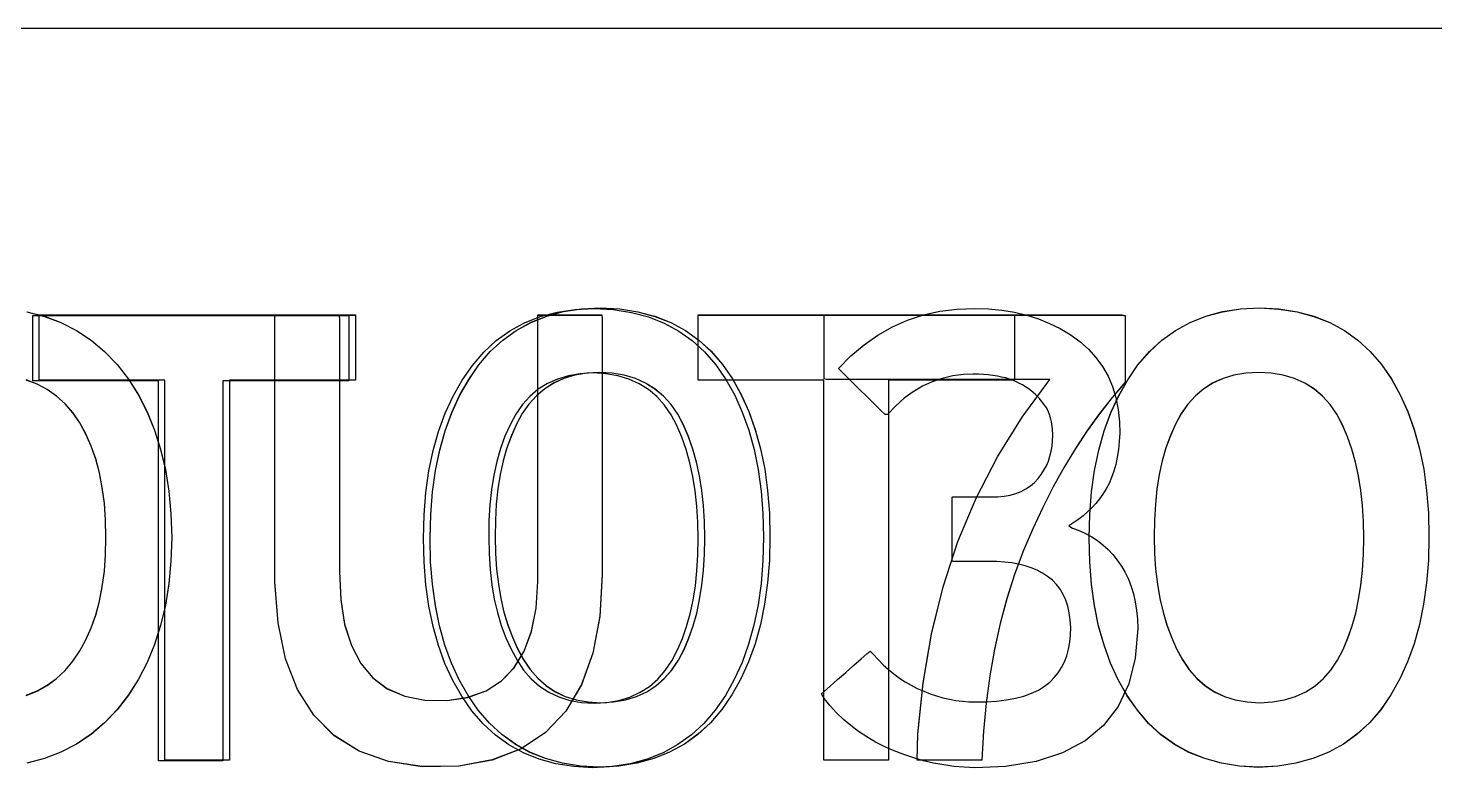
# Model space of a CAD drawing. Extents: x 1 to 47.7, y 0.2 to 35.
# Drawn here: x 30.5944 to 30.9017, y 12.1833 to 12.3447 of the extents above; entities that cross this region are included whole.
import ezdxf

# ---------------------------------------------------------------- set-up
doc = ezdxf.new("R2010")
doc.units = 0
doc.header["$MEASUREMENT"] = 0
for name, color, linetype in [('5_1___24__TARGET_LEDS___12', 7, 'CONTINUOUS'), ('6_2___8__INDEPENDENT_INPUT', 7, 'CONTINUOUS'), ('6_3___8__OPTOISO_INDEPENDE', 7, 'CONTINUOUS'), ('6_4___24__OPTOISO_INDEPEND', 7, 'CONTINUOUS'), ('6_5___8__INDEPENDENT_INPUT', 7, 'CONTINUOUS'), ('6_6___8__INDEPENDENT_INPUT', 7, 'CONTINUOUS'), ('6_7___8__OPTOISO_INDEPENDE', 7, 'CONTINUOUS'), ('6_8___8__OPTOISO_INDEPENDE', 7, 'CONTINUOUS'), ('8_0_____DWG', 7, 'CONTINUOUS')]:
    doc.layers.add(name, color=color, linetype=linetype)

msp = doc.modelspace()

# ---------------------------------------------------------------- linework, layer by layer
at = {"layer": '5_1___24__TARGET_LEDS___12'}
for points in [[(30.75506, 12.2336), (30.75493, 12.22845), (30.75454, 12.22354), (30.75389, 12.21887), (30.75298, 12.21444), (30.75181, 12.21025), (30.75038, 12.20629), (30.74868, 12.20258), (30.74673, 12.1991), (30.74452, 12.19587), (30.74204, 12.19299), (30.73932, 12.19048), (30.73635, 12.18834), (30.73314, 12.18658), (30.72967, 12.18519), (30.72596, 12.18418), (30.722, 12.18354), (30.7178, 12.18328), (30.71364, 12.18354), (30.70972, 12.18417), (30.70605, 12.18518), (30.70262, 12.18655), (30.69943, 12.1883), (30.69649, 12.19041), (30.69379, 12.19289), (30.69134, 12.19575), (30.68913, 12.19893), (30.68717, 12.20236), (30.68548, 12.20603), (30.68405, 12.20996), (30.68288, 12.21413), (30.68197, 12.21856), (30.68132, 12.22323), (30.68093, 12.22815), (30.6808, 12.23332), (30.68093, 12.23849), (30.68133, 12.24341), (30.68199, 12.24809), (30.68291, 12.25253), (30.6841, 12.25673), (30.68555, 12.26069), (30.68727, 12.26441), (30.68925, 12.26789), (30.69149, 12.27113), (30.69397, 12.27402), (30.69669, 12.27653), (30.69965, 12.27865), (30.70285, 12.2804), (30.7063, 12.28177), (30.70998, 12.28275), (30.7139, 12.28335), (30.71806, 12.28358), (30.72226, 12.28333), (30.72621, 12.28271), (30.72991, 12.28172), (30.73337, 12.28036), (30.73656, 12.27863), (30.73951, 12.27654), (30.74221, 12.27407), (30.74465, 12.27123), (30.74684, 12.26805), (30.74877, 12.26461), (30.75044, 12.26092), (30.75185, 12.25699), (30.753, 12.2528), (30.7539, 12.24837), (30.75455, 12.24369), (30.75493, 12.23877)], [(30.83682, 12.21369), (30.83626, 12.20725), (30.83484, 12.20158), (30.83253, 12.19667), (30.82936, 12.19252), (30.82531, 12.18914), (30.82039, 12.18653), (30.8146, 12.18468), (30.80794, 12.1836), (30.8012, 12.18328), (30.79892, 12.18339), (30.79666, 12.1836), (30.79443, 12.18391), (30.79222, 12.18432), (30.79004, 12.18484), (30.78788, 12.18545), (30.78575, 12.18616), (30.78364, 12.18697), (30.78155, 12.18789), (30.77954, 12.18891), (30.77763, 12.19003), (30.77583, 12.19122), (30.77412, 12.1925), (30.77252, 12.19386), (30.77102, 12.1953), (30.76962, 12.19682), (30.76833, 12.19843), (30.76771, 12.19945), (30.76838, 12.20004), (30.76962, 12.20112), (30.77123, 12.20253), (30.77302, 12.20409), (30.77482, 12.20566), (30.77643, 12.20706), (30.77766, 12.20814), (30.77834, 12.20873), (30.77901, 12.20809), (30.78009, 12.2069), (30.78121, 12.20579), (30.78236, 12.20475), (30.78355, 12.20378), (30.78478, 12.20288), (30.78604, 12.20206), (30.78734, 12.2013), (30.78867, 12.20062), (30.79006, 12.2), (30.79146, 12.19946), (30.79286, 12.19899), (30.79427, 12.19859), (30.79568, 12.19826), (30.79709, 12.198), (30.79851, 12.19781), (30.79993, 12.19769), (30.80135, 12.19765), (30.80368, 12.19769), (30.806, 12.19784), (30.80816, 12.1981), (30.81015, 12.19847), (30.81197, 12.19895), (30.81363, 12.19955), (30.81512, 12.20025), (30.81644, 12.20107), (30.81759, 12.202), (30.81857, 12.20298), (30.81943, 12.20404), (30.82018, 12.2052), (30.82081, 12.20644), (30.82132, 12.20776), (30.82172, 12.20917), (30.82199, 12.21068), (30.82215, 12.21226), (30.82219, 12.21393), (30.82209, 12.21557), (30.82187, 12.21711), (30.82154, 12.21855), (30.82109, 12.21989), (30.82053, 12.22113), (30.81986, 12.22226), (30.81907, 12.2233), (30.81817, 12.22424), (30.81714, 12.22507), (30.81602, 12.22578), (30.81482, 12.2264), (30.81355, 12.22694), (30.8122, 12.22739), (30.81078, 12.22775), (30.80928, 12.22802), (30.80771, 12.2282), (30.80607, 12.2283), (30.80503, 12.22831), (30.80448, 12.22831), (30.80347, 12.22831), (30.80215, 12.22831), (30.80069, 12.22831), (30.79922, 12.22831), (30.7979, 12.22831), (30.79689, 12.22831), (30.79634, 12.22831), (30.79628, 12.22848), (30.79628, 12.22949), (30.79628, 12.23119), (30.79628, 12.23334), (30.79628, 12.2357), (30.79628, 12.23803), (30.79628, 12.24007), (30.79628, 12.2416), (30.79628, 12.24236), (30.79644, 12.2424), (30.79713, 12.2424), (30.79823, 12.2424), (30.79958, 12.2424), (30.80105, 12.2424), (30.80247, 12.2424), (30.80369, 12.2424), (30.80458, 12.2424), (30.80497, 12.2424), (30.80624, 12.24244), (30.80764, 12.24258), (30.80896, 12.24282), (30.81019, 12.24317), (30.81133, 12.24361), (30.81239, 12.24416), (30.81336, 12.24482), (30.81425, 12.24557), (30.81505, 12.24643), (30.81573, 12.24731), (30.81634, 12.24824), (30.81686, 12.24921), (30.8173, 12.25023), (30.81765, 12.25128), (30.81793, 12.25239), (30.81812, 12.25353), (30.81823, 12.25472), (30.81826, 12.25584), (30.81825, 12.25632), (30.81823, 12.25681), (30.81818, 12.25731), (30.81812, 12.25781), (30.81804, 12.25832), (30.81795, 12.25884), (30.81784, 12.25936), (30.81771, 12.25989), (30.81755, 12.26043), (30.81732, 12.26096), (30.81707, 12.26147), (30.81678, 12.26198), (30.81646, 12.26247), (30.81612, 12.26295), (30.81574, 12.26342), (30.81534, 12.26387), (30.81491, 12.26432), (30.81446, 12.26477), (30.81397, 12.26523), (30.81344, 12.26567), (30.81288, 12.26608), (30.81229, 12.26648), (30.81166, 12.26685), (30.811, 12.26721), (30.81031, 12.26754), (30.80958, 12.26785), (30.8088, 12.26813), (30.80797, 12.26838), (30.80709, 12.26859), (30.80616, 12.26877), (30.80519, 12.26892), (30.80417, 12.26904), (30.80311, 12.26912), (30.802, 12.26918), (30.80085, 12.2692), (30.79877, 12.26913), (30.79641, 12.26882), (30.79413, 12.26829), (30.79192, 12.26754), (30.7898, 12.26657), (30.78777, 12.26537), (30.78581, 12.26394), (30.78394, 12.2623), (30.78215, 12.26042), (30.78163, 12.26041), (30.78071, 12.26131), (30.77934, 12.26266), (30.77768, 12.26429), (30.77592, 12.26602), (30.77423, 12.26768), (30.7728, 12.26908), (30.77181, 12.27006), (30.77144, 12.27042), (30.77416, 12.2732), (30.77703, 12.27564), (30.78004, 12.27776), (30.78321, 12.27955), (30.78652, 12.28102), (30.78999, 12.28215), (30.79361, 12.28295), (30.79738, 12.28343), (30.80117, 12.28357), (30.80419, 12.28346), (30.8071, 12.28318), (30.80989, 12.28272), (30.81256, 12.28209), (30.81512, 12.28129), (30.81755, 12.28031), (30.81987, 12.27916), (30.82208, 12.27784), (30.82416, 12.27635), (30.82604, 12.27468), (30.8277, 12.27286), (30.82913, 12.2709), (30.83033, 12.26878), (30.8313, 12.26651), (30.83204, 12.26409), (30.83256, 12.26152), (30.83285, 12.2588), (30.83289, 12.25636), (30.83277, 12.2545), (30.83259, 12.25274), (30.83233, 12.25107), (30.832, 12.2495), (30.83159, 12.24802), (30.83111, 12.24664), (30.83056, 12.24535), (30.82993, 12.24416), (30.82922, 12.24305), (30.82845, 12.24199), (30.82763, 12.24099), (30.82677, 12.24004), (30.82587, 12.23915), (30.82491, 12.23831), (30.82392, 12.23753), (30.82287, 12.2368), (30.82179, 12.23613), (30.82256, 12.23563), (30.82403, 12.23509), (30.82543, 12.23446), (30.82676, 12.23373), (30.82802, 12.2329), (30.82921, 12.23197), (30.83033, 12.23095), (30.83138, 12.22982), (30.83236, 12.2286), (30.83327, 12.2273), (30.83407, 12.22592), (30.83477, 12.22445), (30.83537, 12.22289), (30.83587, 12.22123), (30.83626, 12.21948), (30.83655, 12.21765), (30.83674, 12.21571)], [(30.74082, 12.23332), (30.74074, 12.23694), (30.74053, 12.24041), (30.74016, 12.24372), (30.73965, 12.24688), (30.739, 12.24989), (30.7382, 12.25274), (30.73725, 12.25545), (30.73616, 12.258), (30.7349, 12.26037), (30.73344, 12.26248), (30.73178, 12.26431), (30.72993, 12.26586), (30.72789, 12.26713), (30.72566, 12.26813), (30.72323, 12.26886), (30.72061, 12.26931), (30.7178, 12.26948), (30.71503, 12.26931), (30.71245, 12.26887), (30.71006, 12.26815), (30.70786, 12.26717), (30.70585, 12.26591), (30.70402, 12.26437), (30.70239, 12.26257), (30.70095, 12.26049), (30.69969, 12.25816), (30.69857, 12.25567), (30.6976, 12.25301), (30.69679, 12.25018), (30.69613, 12.24719), (30.69563, 12.24404), (30.69528, 12.24072), (30.69508, 12.23724), (30.69504, 12.2336), (30.69512, 12.22999), (30.69535, 12.22655), (30.69573, 12.22326), (30.69626, 12.22013), (30.69695, 12.21716), (30.69779, 12.21434), (30.69878, 12.21168), (30.69993, 12.20917), (30.70122, 12.20678), (30.70267, 12.2046), (30.70431, 12.20271), (30.70614, 12.20111), (30.70815, 12.19979), (30.71035, 12.19875), (30.71273, 12.19801), (30.7153, 12.19755), (30.71806, 12.19737), (30.72087, 12.19755), (30.72349, 12.198), (30.7259, 12.19874), (30.72812, 12.19976), (30.73015, 12.20106), (30.73198, 12.20264), (30.73361, 12.20451), (30.73505, 12.20666), (30.73628, 12.20902), (30.73734, 12.2115), (30.73826, 12.21414), (30.73904, 12.21693), (30.73968, 12.21989), (30.74018, 12.22301), (30.74053, 12.22629), (30.74075, 12.22973)]]:
    msp.add_lwpolyline(points, close=True, dxfattribs=at)
msp.add_lwpolyline([(30.63699, 12.26778), (30.63699, 12.18483), (30.62288, 12.18483), (30.62288, 12.26778), (30.59543, 12.26778), (30.59543, 12.28202), (30.66448, 12.28202), (30.66448, 12.26778), (30.63699, 12.26778)], dxfattribs=at)
at = {"layer": '6_2___8__INDEPENDENT_INPUT'}
for points in [[(30.75648, 12.2337), (30.75635, 12.22856), (30.75596, 12.22365), (30.75531, 12.21898), (30.7544, 12.21455), (30.75323, 12.21035), (30.7518, 12.2064), (30.75011, 12.20268), (30.74816, 12.19921), (30.74594, 12.19598), (30.74347, 12.19309), (30.74074, 12.19059), (30.73778, 12.18845), (30.73456, 12.18669), (30.7311, 12.1853), (30.72739, 12.18429), (30.72343, 12.18365), (30.71922, 12.18338), (30.71506, 12.18365), (30.71114, 12.18428), (30.70747, 12.18529), (30.70404, 12.18666), (30.70086, 12.1884), (30.69791, 12.19052), (30.69521, 12.193), (30.69276, 12.19586), (30.69055, 12.19904), (30.6886, 12.20247), (30.68691, 12.20614), (30.68548, 12.21007), (30.68431, 12.21424), (30.68339, 12.21866), (30.68274, 12.22334), (30.68235, 12.22826), (30.68222, 12.23343), (30.68236, 12.23859), (30.68275, 12.24352), (30.68341, 12.2482), (30.68434, 12.25264), (30.68553, 12.25684), (30.68698, 12.2608), (30.68869, 12.26452), (30.69067, 12.268), (30.69291, 12.27123), (30.69539, 12.27413), (30.69811, 12.27663), (30.70107, 12.27876), (30.70428, 12.28051), (30.70772, 12.28188), (30.7114, 12.28286), (30.71532, 12.28346), (30.71948, 12.28368), (30.72368, 12.28344), (30.72764, 12.28282), (30.73134, 12.28183), (30.73479, 12.28047), (30.73799, 12.27874), (30.74094, 12.27664), (30.74363, 12.27418), (30.74608, 12.27134), (30.74827, 12.26816), (30.75019, 12.26472), (30.75186, 12.26103), (30.75327, 12.25709), (30.75443, 12.25291), (30.75533, 12.24848), (30.75597, 12.2438), (30.75635, 12.23888)], [(30.83409, 12.26742), (30.83122, 12.26409), (30.82845, 12.26058), (30.82578, 12.25687), (30.8232, 12.25297), (30.82073, 12.24888), (30.81835, 12.24459), (30.81607, 12.24011), (30.81388, 12.23544), (30.8118, 12.23055), (30.8099, 12.22546), (30.80822, 12.22019), (30.80676, 12.21475), (30.80552, 12.20914), (30.8045, 12.20335), (30.80369, 12.19739), (30.8031, 12.19125), (30.80273, 12.18494), (30.80219, 12.18494), (30.80074, 12.18494), (30.79866, 12.18494), (30.79624, 12.18494), (30.79375, 12.18494), (30.79146, 12.18494), (30.78967, 12.18494), (30.78863, 12.18494), (30.78879, 12.19066), (30.78992, 12.20178), (30.79175, 12.21249), (30.7943, 12.22278), (30.79755, 12.23266), (30.80151, 12.24212), (30.80618, 12.25117), (30.81156, 12.25981), (30.81765, 12.26803), (30.81577, 12.26803), (30.81075, 12.26803), (30.80356, 12.26803), (30.79516, 12.26803), (30.78653, 12.26803), (30.77862, 12.26803), (30.77239, 12.26803), (30.76882, 12.26803), (30.76832, 12.26817), (30.76832, 12.26919), (30.76832, 12.27097), (30.76832, 12.27323), (30.76832, 12.2757), (30.76832, 12.2781), (30.76832, 12.28015), (30.76832, 12.28159), (30.76832, 12.28212), (30.77084, 12.28212), (30.77753, 12.28212), (30.78712, 12.28212), (30.79831, 12.28212), (30.80982, 12.28212), (30.82037, 12.28212), (30.82867, 12.28212), (30.83344, 12.28212), (30.83409, 12.28198), (30.83409, 12.28091), (30.83409, 12.27906), (30.83409, 12.2767), (30.83409, 12.27412), (30.83409, 12.27162), (30.83409, 12.26948), (30.83409, 12.26798)], [(30.74224, 12.23343), (30.74217, 12.23705), (30.74195, 12.24051), (30.74159, 12.24383), (30.74108, 12.24699), (30.74042, 12.25), (30.73962, 12.25285), (30.73867, 12.25556), (30.73758, 12.25811), (30.73632, 12.26048), (30.73486, 12.26259), (30.73321, 12.26441), (30.73136, 12.26597), (30.72932, 12.26724), (30.72709, 12.26824), (30.72466, 12.26897), (30.72204, 12.26941), (30.71922, 12.26959), (30.71646, 12.26942), (30.71388, 12.26897), (30.71148, 12.26826), (30.70928, 12.26727), (30.70727, 12.26601), (30.70545, 12.26448), (30.70382, 12.26268), (30.70238, 12.2606), (30.70111, 12.25827), (30.69999, 12.25578), (30.69903, 12.25311), (30.69822, 12.25029), (30.69756, 12.2473), (30.69705, 12.24415), (30.6967, 12.24083), (30.69651, 12.23735), (30.69647, 12.2337), (30.69654, 12.2301), (30.69677, 12.22666), (30.69715, 12.22337), (30.69768, 12.22024), (30.69837, 12.21726), (30.69921, 12.21445), (30.70021, 12.21178), (30.70135, 12.20928), (30.70264, 12.20689), (30.7041, 12.20471), (30.70574, 12.20282), (30.70756, 12.20121), (30.70958, 12.1999), (30.71177, 12.19886), (30.71416, 12.19812), (30.71673, 12.19766), (30.71948, 12.19748), (30.72229, 12.19766), (30.72491, 12.19811), (30.72733, 12.19885), (30.72955, 12.19987), (30.73157, 12.20117), (30.7334, 12.20275), (30.73503, 12.20462), (30.73647, 12.20677), (30.7377, 12.20913), (30.73876, 12.21161), (30.73969, 12.21424), (30.74047, 12.21704), (30.74111, 12.22), (30.7416, 12.22312), (30.74196, 12.2264), (30.74217, 12.22983)]]:
    msp.add_lwpolyline(points, close=True, dxfattribs=at)
msp.add_lwpolyline([(30.63841, 12.26789), (30.63841, 12.18494), (30.62431, 12.18494), (30.62431, 12.26789), (30.59686, 12.26789), (30.59686, 12.28212), (30.66591, 12.28212), (30.66591, 12.26789), (30.63841, 12.26789)], dxfattribs=at)
at = {"layer": '6_3___8__OPTOISO_INDEPENDE'}
for points in [[(30.75648, 12.2337), (30.75635, 12.22856), (30.75596, 12.22365), (30.75531, 12.21898), (30.7544, 12.21455), (30.75323, 12.21035), (30.7518, 12.2064), (30.75011, 12.20268), (30.74816, 12.19921), (30.74594, 12.19598), (30.74347, 12.19309), (30.74074, 12.19059), (30.73778, 12.18845), (30.73456, 12.18669), (30.7311, 12.1853), (30.72739, 12.18429), (30.72343, 12.18365), (30.71922, 12.18338), (30.71506, 12.18365), (30.71114, 12.18428), (30.70747, 12.18529), (30.70404, 12.18666), (30.70086, 12.1884), (30.69791, 12.19052), (30.69521, 12.193), (30.69276, 12.19586), (30.69055, 12.19904), (30.6886, 12.20247), (30.68691, 12.20614), (30.68548, 12.21007), (30.68431, 12.21424), (30.68339, 12.21866), (30.68274, 12.22334), (30.68235, 12.22826), (30.68222, 12.23343), (30.68236, 12.23859), (30.68275, 12.24352), (30.68341, 12.2482), (30.68434, 12.25264), (30.68553, 12.25684), (30.68698, 12.2608), (30.68869, 12.26452), (30.69067, 12.268), (30.69291, 12.27123), (30.69539, 12.27413), (30.69811, 12.27663), (30.70107, 12.27876), (30.70428, 12.28051), (30.70772, 12.28188), (30.7114, 12.28286), (30.71532, 12.28346), (30.71948, 12.28368), (30.72368, 12.28344), (30.72764, 12.28282), (30.73134, 12.28183), (30.73479, 12.28047), (30.73799, 12.27874), (30.74094, 12.27664), (30.74363, 12.27418), (30.74608, 12.27134), (30.74827, 12.26816), (30.75019, 12.26472), (30.75186, 12.26103), (30.75327, 12.25709), (30.75443, 12.25291), (30.75533, 12.24848), (30.75597, 12.2438), (30.75635, 12.23888)], [(30.83409, 12.26742), (30.83122, 12.26409), (30.82845, 12.26058), (30.82578, 12.25687), (30.8232, 12.25297), (30.82073, 12.24888), (30.81835, 12.24459), (30.81607, 12.24011), (30.81388, 12.23544), (30.8118, 12.23055), (30.8099, 12.22546), (30.80822, 12.22019), (30.80676, 12.21475), (30.80552, 12.20914), (30.8045, 12.20335), (30.80369, 12.19739), (30.8031, 12.19125), (30.80273, 12.18494), (30.80219, 12.18494), (30.80074, 12.18494), (30.79866, 12.18494), (30.79624, 12.18494), (30.79375, 12.18494), (30.79146, 12.18494), (30.78967, 12.18494), (30.78863, 12.18494), (30.78879, 12.19066), (30.78992, 12.20178), (30.79175, 12.21249), (30.7943, 12.22278), (30.79755, 12.23266), (30.80151, 12.24212), (30.80618, 12.25117), (30.81156, 12.25981), (30.81765, 12.26803), (30.81577, 12.26803), (30.81075, 12.26803), (30.80356, 12.26803), (30.79516, 12.26803), (30.78653, 12.26803), (30.77862, 12.26803), (30.77239, 12.26803), (30.76882, 12.26803), (30.76832, 12.26817), (30.76832, 12.26919), (30.76832, 12.27097), (30.76832, 12.27323), (30.76832, 12.2757), (30.76832, 12.2781), (30.76832, 12.28015), (30.76832, 12.28159), (30.76832, 12.28212), (30.77084, 12.28212), (30.77753, 12.28212), (30.78712, 12.28212), (30.79831, 12.28212), (30.80982, 12.28212), (30.82037, 12.28212), (30.82867, 12.28212), (30.83344, 12.28212), (30.83409, 12.28198), (30.83409, 12.28091), (30.83409, 12.27906), (30.83409, 12.2767), (30.83409, 12.27412), (30.83409, 12.27162), (30.83409, 12.26948), (30.83409, 12.26798)], [(30.74224, 12.23343), (30.74217, 12.23705), (30.74195, 12.24051), (30.74159, 12.24383), (30.74108, 12.24699), (30.74042, 12.25), (30.73962, 12.25285), (30.73867, 12.25556), (30.73758, 12.25811), (30.73632, 12.26048), (30.73486, 12.26259), (30.73321, 12.26441), (30.73136, 12.26597), (30.72932, 12.26724), (30.72709, 12.26824), (30.72466, 12.26897), (30.72204, 12.26941), (30.71922, 12.26959), (30.71646, 12.26942), (30.71388, 12.26897), (30.71148, 12.26826), (30.70928, 12.26727), (30.70727, 12.26601), (30.70545, 12.26448), (30.70382, 12.26268), (30.70238, 12.2606), (30.70111, 12.25827), (30.69999, 12.25578), (30.69903, 12.25311), (30.69822, 12.25029), (30.69756, 12.2473), (30.69705, 12.24415), (30.6967, 12.24083), (30.69651, 12.23735), (30.69647, 12.2337), (30.69654, 12.2301), (30.69677, 12.22666), (30.69715, 12.22337), (30.69768, 12.22024), (30.69837, 12.21726), (30.69921, 12.21445), (30.70021, 12.21178), (30.70135, 12.20928), (30.70264, 12.20689), (30.7041, 12.20471), (30.70574, 12.20282), (30.70756, 12.20121), (30.70958, 12.1999), (30.71177, 12.19886), (30.71416, 12.19812), (30.71673, 12.19766), (30.71948, 12.19748), (30.72229, 12.19766), (30.72491, 12.19811), (30.72733, 12.19885), (30.72955, 12.19987), (30.73157, 12.20117), (30.7334, 12.20275), (30.73503, 12.20462), (30.73647, 12.20677), (30.7377, 12.20913), (30.73876, 12.21161), (30.73969, 12.21424), (30.74047, 12.21704), (30.74111, 12.22), (30.7416, 12.22312), (30.74196, 12.2264), (30.74217, 12.22983)]]:
    msp.add_lwpolyline(points, close=True, dxfattribs=at)
msp.add_lwpolyline([(30.63841, 12.26789), (30.63841, 12.18494), (30.62431, 12.18494), (30.62431, 12.26789), (30.59686, 12.26789), (30.59686, 12.28212), (30.66591, 12.28212), (30.66591, 12.26789), (30.63841, 12.26789)], dxfattribs=at)
at = {"layer": '6_4___24__OPTOISO_INDEPEND'}
for points in [[(30.75648, 12.23372), (30.75635, 12.22858), (30.75596, 12.22367), (30.75531, 12.219), (30.7544, 12.21457), (30.75323, 12.21037), (30.7518, 12.20642), (30.75011, 12.2027), (30.74816, 12.19923), (30.74594, 12.196), (30.74347, 12.19311), (30.74074, 12.19061), (30.73778, 12.18847), (30.73456, 12.18671), (30.7311, 12.18532), (30.72739, 12.18431), (30.72343, 12.18367), (30.71922, 12.1834), (30.71506, 12.18367), (30.71114, 12.1843), (30.70747, 12.18531), (30.70404, 12.18668), (30.70086, 12.18842), (30.69791, 12.19054), (30.69521, 12.19302), (30.69276, 12.19588), (30.69055, 12.19906), (30.6886, 12.20249), (30.68691, 12.20616), (30.68548, 12.21009), (30.68431, 12.21426), (30.68339, 12.21868), (30.68274, 12.22336), (30.68235, 12.22828), (30.68222, 12.23345), (30.68236, 12.23861), (30.68275, 12.24354), (30.68341, 12.24822), (30.68434, 12.25266), (30.68553, 12.25686), (30.68698, 12.26082), (30.68869, 12.26454), (30.69067, 12.26802), (30.69291, 12.27126), (30.69539, 12.27415), (30.69811, 12.27666), (30.70107, 12.27878), (30.70428, 12.28053), (30.70772, 12.2819), (30.7114, 12.28288), (30.71532, 12.28348), (30.71948, 12.2837), (30.72368, 12.28346), (30.72764, 12.28284), (30.73134, 12.28185), (30.73479, 12.28049), (30.73799, 12.27876), (30.74094, 12.27666), (30.74363, 12.2742), (30.74608, 12.27136), (30.74827, 12.26818), (30.75019, 12.26474), (30.75186, 12.26105), (30.75327, 12.25712), (30.75443, 12.25293), (30.75533, 12.2485), (30.75597, 12.24382), (30.75635, 12.2389)], [(30.83409, 12.26744), (30.83122, 12.26412), (30.82845, 12.2606), (30.82578, 12.25689), (30.8232, 12.25299), (30.82073, 12.2489), (30.81835, 12.24461), (30.81607, 12.24013), (30.81388, 12.23546), (30.8118, 12.23057), (30.8099, 12.22548), (30.80822, 12.22021), (30.80676, 12.21478), (30.80552, 12.20916), (30.8045, 12.20337), (30.80369, 12.19741), (30.8031, 12.19127), (30.80273, 12.18496), (30.80219, 12.18496), (30.80074, 12.18496), (30.79866, 12.18496), (30.79624, 12.18496), (30.79375, 12.18496), (30.79146, 12.18496), (30.78967, 12.18496), (30.78863, 12.18496), (30.78879, 12.19068), (30.78992, 12.2018), (30.79175, 12.21251), (30.7943, 12.2228), (30.79755, 12.23268), (30.80151, 12.24215), (30.80618, 12.25119), (30.81156, 12.25983), (30.81765, 12.26805), (30.81577, 12.26805), (30.81075, 12.26805), (30.80356, 12.26805), (30.79516, 12.26805), (30.78653, 12.26805), (30.77862, 12.26805), (30.77239, 12.26805), (30.76882, 12.26805), (30.76832, 12.26819), (30.76832, 12.26921), (30.76832, 12.27099), (30.76832, 12.27325), (30.76832, 12.27572), (30.76832, 12.27812), (30.76832, 12.28017), (30.76832, 12.28161), (30.76832, 12.28215), (30.77084, 12.28215), (30.77753, 12.28215), (30.78712, 12.28215), (30.79831, 12.28215), (30.80982, 12.28215), (30.82037, 12.28215), (30.82867, 12.28215), (30.83344, 12.28215), (30.83409, 12.282), (30.83409, 12.28093), (30.83409, 12.27908), (30.83409, 12.27672), (30.83409, 12.27414), (30.83409, 12.27164), (30.83409, 12.2695), (30.83409, 12.268)], [(30.74224, 12.23345), (30.74217, 12.23707), (30.74195, 12.24053), (30.74159, 12.24385), (30.74108, 12.24701), (30.74042, 12.25002), (30.73962, 12.25287), (30.73867, 12.25558), (30.73758, 12.25813), (30.73632, 12.2605), (30.73486, 12.26261), (30.73321, 12.26444), (30.73136, 12.26599), (30.72932, 12.26727), (30.72709, 12.26827), (30.72466, 12.26899), (30.72204, 12.26944), (30.71922, 12.26961), (30.71646, 12.26944), (30.71388, 12.269), (30.71148, 12.26828), (30.70928, 12.2673), (30.70727, 12.26604), (30.70545, 12.2645), (30.70382, 12.2627), (30.70238, 12.26062), (30.70111, 12.25829), (30.69999, 12.25579), (30.69903, 12.25313), (30.69822, 12.25031), (30.69756, 12.24732), (30.69705, 12.24417), (30.6967, 12.24085), (30.69651, 12.23737), (30.69647, 12.23372), (30.69654, 12.23012), (30.69677, 12.22668), (30.69715, 12.22339), (30.69768, 12.22026), (30.69837, 12.21729), (30.69921, 12.21447), (30.70021, 12.2118), (30.70135, 12.2093), (30.70264, 12.20691), (30.7041, 12.20473), (30.70574, 12.20284), (30.70756, 12.20123), (30.70958, 12.19992), (30.71177, 12.19888), (30.71416, 12.19814), (30.71673, 12.19768), (30.71948, 12.1975), (30.72229, 12.19768), (30.72491, 12.19813), (30.72733, 12.19887), (30.72955, 12.19989), (30.73157, 12.20119), (30.7334, 12.20277), (30.73503, 12.20464), (30.73647, 12.20679), (30.7377, 12.20915), (30.73876, 12.21163), (30.73969, 12.21426), (30.74047, 12.21706), (30.74111, 12.22002), (30.7416, 12.22314), (30.74196, 12.22642), (30.74217, 12.22985)]]:
    msp.add_lwpolyline(points, close=True, dxfattribs=at)
msp.add_lwpolyline([(30.63841, 12.26791), (30.63841, 12.18496), (30.62431, 12.18496), (30.62431, 12.26791), (30.59686, 12.26791), (30.59686, 12.28215), (30.66591, 12.28215), (30.66591, 12.26791), (30.63841, 12.26791)], dxfattribs=at)
at = {"layer": '6_5___8__INDEPENDENT_INPUT'}
for points in [[(30.90044, 12.23372), (30.90031, 12.22857), (30.89992, 12.22366), (30.89927, 12.21899), (30.89836, 12.21456), (30.89719, 12.21037), (30.89576, 12.20641), (30.89407, 12.2027), (30.89212, 12.19922), (30.8899, 12.19599), (30.88743, 12.19311), (30.88471, 12.1906), (30.88174, 12.18847), (30.87853, 12.1867), (30.87506, 12.18532), (30.87135, 12.1843), (30.86739, 12.18366), (30.86319, 12.1834), (30.85903, 12.18366), (30.85511, 12.1843), (30.85144, 12.1853), (30.84801, 12.18667), (30.84482, 12.18842), (30.84188, 12.19053), (30.83918, 12.19302), (30.83673, 12.19587), (30.83453, 12.19905), (30.83257, 12.20248), (30.83088, 12.20616), (30.82945, 12.21008), (30.82828, 12.21425), (30.82737, 12.21868), (30.82672, 12.22335), (30.82633, 12.22827), (30.8262, 12.23345), (30.82633, 12.23861), (30.82673, 12.24353), (30.82739, 12.24821), (30.82831, 12.25265), (30.82949, 12.25685), (30.83094, 12.26081), (30.83266, 12.26453), (30.83463, 12.26801), (30.83687, 12.27125), (30.83936, 12.27414), (30.84208, 12.27665), (30.84504, 12.27878), (30.84825, 12.28052), (30.85169, 12.28189), (30.85537, 12.28287), (30.85929, 12.28348), (30.86346, 12.2837), (30.86766, 12.28345), (30.87161, 12.28283), (30.87531, 12.28184), (30.87876, 12.28048), (30.88196, 12.27876), (30.88491, 12.27666), (30.8876, 12.27419), (30.89005, 12.27135), (30.89224, 12.26817), (30.89416, 12.26473), (30.89583, 12.26104), (30.89724, 12.25711), (30.89839, 12.25293), (30.89929, 12.24849), (30.89993, 12.24382), (30.90032, 12.23889)], [(30.71985, 12.22546), (30.71929, 12.21635), (30.71778, 12.20834), (30.7153, 12.20145), (30.71186, 12.19567), (30.70747, 12.191), (30.70211, 12.18744), (30.69579, 12.185), (30.68852, 12.18366), (30.68049, 12.18354), (30.67315, 12.18469), (30.66675, 12.18694), (30.66131, 12.19031), (30.65682, 12.1948), (30.65327, 12.20039), (30.65068, 12.2071), (30.64903, 12.21493), (30.64834, 12.22386), (30.64832, 12.22715), (30.64832, 12.23216), (30.64832, 12.23981), (30.64832, 12.24907), (30.64832, 12.25885), (30.64832, 12.26811), (30.64832, 12.27577), (30.64832, 12.28077), (30.64834, 12.28214), (30.64906, 12.28214), (30.65061, 12.28214), (30.65272, 12.28214), (30.65512, 12.28214), (30.65754, 12.28214), (30.65973, 12.28214), (30.66141, 12.28214), (30.66232, 12.28214), (30.66241, 12.28136), (30.66241, 12.27704), (30.66241, 12.26988), (30.66241, 12.26092), (30.66241, 12.25121), (30.66241, 12.24183), (30.66241, 12.23382), (30.66241, 12.22824), (30.66241, 12.22614), (30.6627, 12.22), (30.66357, 12.21461), (30.66503, 12.20997), (30.66707, 12.20608), (30.66969, 12.20295), (30.67289, 12.20057), (30.67668, 12.19894), (30.68105, 12.19807), (30.68594, 12.19798), (30.69051, 12.19868), (30.69448, 12.20011), (30.69785, 12.20227), (30.70063, 12.20515), (30.7028, 12.20876), (30.70438, 12.21309), (30.70537, 12.21816), (30.70575, 12.22395), (30.70576, 12.22658), (30.70576, 12.23163), (30.70576, 12.23937), (30.70576, 12.24872), (30.70576, 12.25861), (30.70576, 12.26796), (30.70576, 12.2757), (30.70576, 12.28075), (30.70578, 12.28214), (30.7065, 12.28214), (30.70805, 12.28214), (30.71016, 12.28214), (30.71256, 12.28214), (30.71498, 12.28214), (30.71717, 12.28214), (30.71885, 12.28214), (30.71976, 12.28214), (30.71985, 12.28135), (30.71985, 12.27698), (30.71985, 12.26973), (30.71985, 12.26066), (30.71985, 12.25084), (30.71985, 12.24134), (30.71985, 12.23323), (30.71985, 12.22758)], [(30.88622, 12.23345), (30.88614, 12.23706), (30.88593, 12.24053), (30.88556, 12.24384), (30.88505, 12.247), (30.8844, 12.25001), (30.8836, 12.25287), (30.88265, 12.25557), (30.88156, 12.25812), (30.8803, 12.26049), (30.87883, 12.2626), (30.87718, 12.26443), (30.87533, 12.26598), (30.87329, 12.26726), (30.87105, 12.26826), (30.86862, 12.26898), (30.866, 12.26943), (30.86319, 12.2696), (30.86042, 12.26943), (30.85784, 12.26899), (30.85545, 12.26827), (30.85325, 12.26729), (30.85124, 12.26603), (30.84942, 12.2645), (30.84778, 12.26269), (30.84634, 12.26062), (30.84507, 12.25829), (30.84396, 12.25579), (30.84299, 12.25313), (30.84218, 12.2503), (30.84152, 12.24731), (30.84102, 12.24416), (30.84067, 12.24084), (30.84047, 12.23736), (30.84043, 12.23372), (30.8405, 12.23012), (30.84073, 12.22667), (30.84112, 12.22338), (30.84165, 12.22025), (30.84234, 12.21728), (30.84318, 12.21446), (30.84417, 12.2118), (30.84532, 12.20929), (30.84661, 12.2069), (30.84807, 12.20472), (30.84971, 12.20283), (30.85154, 12.20123), (30.85355, 12.19991), (30.85575, 12.19888), (30.85813, 12.19813), (30.8607, 12.19767), (30.86346, 12.1975), (30.86627, 12.19767), (30.86888, 12.19812), (30.8713, 12.19886), (30.87352, 12.19988), (30.87555, 12.20118), (30.87738, 12.20277), (30.87901, 12.20463), (30.88045, 12.20678), (30.88168, 12.20914), (30.88274, 12.21162), (30.88366, 12.21426), (30.88444, 12.21706), (30.88508, 12.22001), (30.88558, 12.22313), (30.88593, 12.22641), (30.88615, 12.22985)]]:
    msp.add_lwpolyline(points, close=True, dxfattribs=at)
for points in [[(30.59416, 12.28283), (30.59799, 12.28184), (30.6016, 12.28048), (30.60499, 12.27876), (30.60817, 12.27666), (30.61112, 12.27419), (30.61386, 12.27135), (30.61635, 12.26815), (30.61854, 12.26469), (30.62043, 12.26097), (30.62204, 12.25702), (30.62337, 12.25282), (30.6244, 12.24837), (30.62515, 12.24369), (30.62561, 12.23876), (30.62579, 12.23358), (30.62561, 12.22841), (30.62515, 12.22349), (30.6244, 12.21881), (30.62337, 12.21439), (30.62204, 12.21022), (30.62043, 12.20629), (30.61854, 12.20262), (30.61635, 12.19919), (30.61386, 12.19599), (30.61112, 12.19311), (30.60817, 12.1906), (30.60499, 12.18847), (30.6016, 12.1867), (30.59799, 12.18532), (30.59416, 12.1843)], [(30.78238, 12.2679), (30.78238, 12.18496), (30.76828, 12.18496), (30.76828, 12.2679), (30.74082, 12.2679), (30.74082, 12.28214), (30.80987, 12.28214), (30.80987, 12.2679), (30.78238, 12.2679)], [(30.594, 12.19912), (30.59638, 12.20007), (30.59858, 12.20129), (30.60062, 12.20278), (30.60249, 12.20454), (30.60419, 12.20657), (30.60572, 12.20883), (30.60706, 12.21124), (30.60821, 12.21385), (30.6092, 12.21666), (30.61, 12.21965), (30.61062, 12.22284), (30.61107, 12.22623), (30.61133, 12.22981), (30.61142, 12.23358), (30.61133, 12.2374), (30.61107, 12.24102), (30.61062, 12.24445), (30.61, 12.24767), (30.6092, 12.2507), (30.60821, 12.25353), (30.60706, 12.25617), (30.60572, 12.2586), (30.60419, 12.26081), (30.60249, 12.26274), (30.60062, 12.26443), (30.59858, 12.26586), (30.59638, 12.26703), (30.594, 12.26795)]]:
    msp.add_lwpolyline(points, dxfattribs=at)
at = {"layer": '6_6___8__INDEPENDENT_INPUT'}
for points in [[(30.75648, 12.23371), (30.75635, 12.22856), (30.75596, 12.22366), (30.75531, 12.21899), (30.7544, 12.21455), (30.75323, 12.21036), (30.7518, 12.20641), (30.75011, 12.20269), (30.74816, 12.19921), (30.74594, 12.19598), (30.74347, 12.1931), (30.74074, 12.19059), (30.73778, 12.18846), (30.73456, 12.1867), (30.7311, 12.18531), (30.72739, 12.1843), (30.72343, 12.18366), (30.71922, 12.18339), (30.71506, 12.18365), (30.71114, 12.18429), (30.70747, 12.18529), (30.70404, 12.18667), (30.70086, 12.18841), (30.69791, 12.19052), (30.69521, 12.19301), (30.69276, 12.19586), (30.69055, 12.19905), (30.6886, 12.20247), (30.68691, 12.20615), (30.68548, 12.21007), (30.68431, 12.21425), (30.68339, 12.21867), (30.68274, 12.22334), (30.68235, 12.22827), (30.68222, 12.23344), (30.68236, 12.2386), (30.68275, 12.24352), (30.68341, 12.2482), (30.68434, 12.25265), (30.68553, 12.25685), (30.68698, 12.26081), (30.68869, 12.26453), (30.69067, 12.268), (30.69291, 12.27124), (30.69539, 12.27413), (30.69811, 12.27664), (30.70107, 12.27877), (30.70428, 12.28052), (30.70772, 12.28188), (30.7114, 12.28287), (30.71532, 12.28347), (30.71948, 12.28369), (30.72368, 12.28344), (30.72764, 12.28282), (30.73134, 12.28183), (30.73479, 12.28048), (30.73799, 12.27875), (30.74094, 12.27665), (30.74363, 12.27418), (30.74608, 12.27135), (30.74827, 12.26816), (30.75019, 12.26472), (30.75186, 12.26104), (30.75327, 12.2571), (30.75443, 12.25292), (30.75533, 12.24849), (30.75597, 12.24381), (30.75635, 12.23888)], [(30.83409, 12.26742), (30.83122, 12.2641), (30.82845, 12.26059), (30.82578, 12.25688), (30.8232, 12.25298), (30.82073, 12.24889), (30.81835, 12.2446), (30.81607, 12.24012), (30.81388, 12.23544), (30.8118, 12.23055), (30.8099, 12.22546), (30.80822, 12.2202), (30.80676, 12.21476), (30.80552, 12.20915), (30.8045, 12.20336), (30.80369, 12.1974), (30.8031, 12.19126), (30.80273, 12.18495), (30.80219, 12.18495), (30.80074, 12.18495), (30.79866, 12.18495), (30.79624, 12.18495), (30.79375, 12.18495), (30.79146, 12.18495), (30.78967, 12.18495), (30.78863, 12.18495), (30.78879, 12.19067), (30.78992, 12.20179), (30.79175, 12.2125), (30.7943, 12.22279), (30.79755, 12.23267), (30.80151, 12.24213), (30.80618, 12.25118), (30.81156, 12.25981), (30.81765, 12.26803), (30.81577, 12.26803), (30.81075, 12.26803), (30.80356, 12.26803), (30.79516, 12.26803), (30.78653, 12.26803), (30.77862, 12.26803), (30.77239, 12.26803), (30.76882, 12.26803), (30.76832, 12.26817), (30.76832, 12.26919), (30.76832, 12.27097), (30.76832, 12.27324), (30.76832, 12.2757), (30.76832, 12.2781), (30.76832, 12.28016), (30.76832, 12.28159), (30.76832, 12.28213), (30.77084, 12.28213), (30.77753, 12.28213), (30.78712, 12.28213), (30.79831, 12.28213), (30.80982, 12.28213), (30.82037, 12.28213), (30.82867, 12.28213), (30.83344, 12.28213), (30.83409, 12.28198), (30.83409, 12.28092), (30.83409, 12.27906), (30.83409, 12.2767), (30.83409, 12.27413), (30.83409, 12.27163), (30.83409, 12.26948), (30.83409, 12.26799)], [(30.74224, 12.23344), (30.74217, 12.23706), (30.74195, 12.24052), (30.74159, 12.24383), (30.74108, 12.24699), (30.74042, 12.25), (30.73962, 12.25286), (30.73867, 12.25556), (30.73758, 12.25811), (30.73632, 12.26049), (30.73486, 12.26259), (30.73321, 12.26442), (30.73136, 12.26598), (30.72932, 12.26725), (30.72709, 12.26825), (30.72466, 12.26898), (30.72204, 12.26942), (30.71922, 12.26959), (30.71646, 12.26942), (30.71388, 12.26898), (30.71148, 12.26827), (30.70928, 12.26728), (30.70727, 12.26602), (30.70545, 12.26449), (30.70382, 12.26269), (30.70238, 12.26061), (30.70111, 12.25828), (30.69999, 12.25578), (30.69903, 12.25312), (30.69822, 12.25029), (30.69756, 12.2473), (30.69705, 12.24415), (30.6967, 12.24084), (30.69651, 12.23735), (30.69647, 12.23371), (30.69654, 12.23011), (30.69677, 12.22667), (30.69715, 12.22338), (30.69768, 12.22025), (30.69837, 12.21727), (30.69921, 12.21445), (30.70021, 12.21179), (30.70135, 12.20928), (30.70264, 12.20689), (30.7041, 12.20472), (30.70574, 12.20283), (30.70756, 12.20122), (30.70958, 12.1999), (30.71177, 12.19887), (30.71416, 12.19812), (30.71673, 12.19766), (30.71948, 12.19749), (30.72229, 12.19766), (30.72491, 12.19812), (30.72733, 12.19885), (30.72955, 12.19987), (30.73157, 12.20118), (30.7334, 12.20276), (30.73503, 12.20463), (30.73647, 12.20677), (30.7377, 12.20913), (30.73876, 12.21161), (30.73969, 12.21425), (30.74047, 12.21705), (30.74111, 12.22001), (30.7416, 12.22312), (30.74196, 12.2264), (30.74217, 12.22984)]]:
    msp.add_lwpolyline(points, close=True, dxfattribs=at)
msp.add_lwpolyline([(30.63841, 12.2679), (30.63841, 12.18495), (30.62431, 12.18495), (30.62431, 12.2679), (30.59686, 12.2679), (30.59686, 12.28213), (30.66591, 12.28213), (30.66591, 12.2679), (30.63841, 12.2679)], dxfattribs=at)
at = {"layer": '6_7___8__OPTOISO_INDEPENDE'}
for points in [[(30.75648, 12.2337), (30.75635, 12.22856), (30.75596, 12.22365), (30.75531, 12.21898), (30.7544, 12.21455), (30.75323, 12.21035), (30.7518, 12.2064), (30.75011, 12.20268), (30.74816, 12.19921), (30.74594, 12.19598), (30.74347, 12.19309), (30.74074, 12.19059), (30.73778, 12.18845), (30.73456, 12.18669), (30.7311, 12.1853), (30.72739, 12.18429), (30.72343, 12.18365), (30.71922, 12.18338), (30.71506, 12.18365), (30.71114, 12.18428), (30.70747, 12.18529), (30.70404, 12.18666), (30.70086, 12.1884), (30.69791, 12.19052), (30.69521, 12.193), (30.69276, 12.19586), (30.69055, 12.19904), (30.6886, 12.20247), (30.68691, 12.20614), (30.68548, 12.21007), (30.68431, 12.21424), (30.68339, 12.21866), (30.68274, 12.22334), (30.68235, 12.22826), (30.68222, 12.23343), (30.68236, 12.23859), (30.68275, 12.24352), (30.68341, 12.2482), (30.68434, 12.25264), (30.68553, 12.25684), (30.68698, 12.2608), (30.68869, 12.26452), (30.69067, 12.268), (30.69291, 12.27123), (30.69539, 12.27413), (30.69811, 12.27663), (30.70107, 12.27876), (30.70428, 12.28051), (30.70772, 12.28188), (30.7114, 12.28286), (30.71532, 12.28346), (30.71948, 12.28368), (30.72368, 12.28344), (30.72764, 12.28282), (30.73134, 12.28183), (30.73479, 12.28047), (30.73799, 12.27874), (30.74094, 12.27664), (30.74363, 12.27418), (30.74608, 12.27134), (30.74827, 12.26816), (30.75019, 12.26472), (30.75186, 12.26103), (30.75327, 12.25709), (30.75443, 12.25291), (30.75533, 12.24848), (30.75597, 12.2438), (30.75635, 12.23888)], [(30.83409, 12.26742), (30.83122, 12.26409), (30.82845, 12.26058), (30.82578, 12.25687), (30.8232, 12.25297), (30.82073, 12.24888), (30.81835, 12.24459), (30.81607, 12.24011), (30.81388, 12.23544), (30.8118, 12.23055), (30.8099, 12.22546), (30.80822, 12.22019), (30.80676, 12.21475), (30.80552, 12.20914), (30.8045, 12.20335), (30.80369, 12.19739), (30.8031, 12.19125), (30.80273, 12.18494), (30.80219, 12.18494), (30.80074, 12.18494), (30.79866, 12.18494), (30.79624, 12.18494), (30.79375, 12.18494), (30.79146, 12.18494), (30.78967, 12.18494), (30.78863, 12.18494), (30.78879, 12.19066), (30.78992, 12.20178), (30.79175, 12.21249), (30.7943, 12.22278), (30.79755, 12.23266), (30.80151, 12.24212), (30.80618, 12.25117), (30.81156, 12.25981), (30.81765, 12.26803), (30.81577, 12.26803), (30.81075, 12.26803), (30.80356, 12.26803), (30.79516, 12.26803), (30.78653, 12.26803), (30.77862, 12.26803), (30.77239, 12.26803), (30.76882, 12.26803), (30.76832, 12.26817), (30.76832, 12.26919), (30.76832, 12.27097), (30.76832, 12.27323), (30.76832, 12.2757), (30.76832, 12.2781), (30.76832, 12.28015), (30.76832, 12.28159), (30.76832, 12.28212), (30.77084, 12.28212), (30.77753, 12.28212), (30.78712, 12.28212), (30.79831, 12.28212), (30.80982, 12.28212), (30.82037, 12.28212), (30.82867, 12.28212), (30.83344, 12.28212), (30.83409, 12.28198), (30.83409, 12.28091), (30.83409, 12.27906), (30.83409, 12.2767), (30.83409, 12.27412), (30.83409, 12.27162), (30.83409, 12.26948), (30.83409, 12.26798)], [(30.74224, 12.23343), (30.74217, 12.23705), (30.74195, 12.24051), (30.74159, 12.24383), (30.74108, 12.24699), (30.74042, 12.25), (30.73962, 12.25285), (30.73867, 12.25556), (30.73758, 12.25811), (30.73632, 12.26048), (30.73486, 12.26259), (30.73321, 12.26441), (30.73136, 12.26597), (30.72932, 12.26724), (30.72709, 12.26824), (30.72466, 12.26897), (30.72204, 12.26941), (30.71922, 12.26959), (30.71646, 12.26942), (30.71388, 12.26897), (30.71148, 12.26826), (30.70928, 12.26727), (30.70727, 12.26601), (30.70545, 12.26448), (30.70382, 12.26268), (30.70238, 12.2606), (30.70111, 12.25827), (30.69999, 12.25578), (30.69903, 12.25311), (30.69822, 12.25029), (30.69756, 12.2473), (30.69705, 12.24415), (30.6967, 12.24083), (30.69651, 12.23735), (30.69647, 12.2337), (30.69654, 12.2301), (30.69677, 12.22666), (30.69715, 12.22337), (30.69768, 12.22024), (30.69837, 12.21726), (30.69921, 12.21445), (30.70021, 12.21178), (30.70135, 12.20928), (30.70264, 12.20689), (30.7041, 12.20471), (30.70574, 12.20282), (30.70756, 12.20121), (30.70958, 12.1999), (30.71177, 12.19886), (30.71416, 12.19812), (30.71673, 12.19766), (30.71948, 12.19748), (30.72229, 12.19766), (30.72491, 12.19811), (30.72733, 12.19885), (30.72955, 12.19987), (30.73157, 12.20117), (30.7334, 12.20275), (30.73503, 12.20462), (30.73647, 12.20677), (30.7377, 12.20913), (30.73876, 12.21161), (30.73969, 12.21424), (30.74047, 12.21704), (30.74111, 12.22), (30.7416, 12.22312), (30.74196, 12.2264), (30.74217, 12.22983)]]:
    msp.add_lwpolyline(points, close=True, dxfattribs=at)
msp.add_lwpolyline([(30.63841, 12.26789), (30.63841, 12.18494), (30.62431, 12.18494), (30.62431, 12.26789), (30.59686, 12.26789), (30.59686, 12.28212), (30.66591, 12.28212), (30.66591, 12.26789), (30.63841, 12.26789)], dxfattribs=at)
at = {"layer": '6_8___8__OPTOISO_INDEPENDE'}
for points in [[(30.90044, 12.2337), (30.90031, 12.22855), (30.89992, 12.22364), (30.89927, 12.21897), (30.89836, 12.21454), (30.89719, 12.21035), (30.89576, 12.20639), (30.89407, 12.20268), (30.89212, 12.1992), (30.8899, 12.19597), (30.88743, 12.19309), (30.88471, 12.19058), (30.88174, 12.18844), (30.87853, 12.18668), (30.87506, 12.1853), (30.87135, 12.18428), (30.86739, 12.18364), (30.86319, 12.18338), (30.85903, 12.18364), (30.85511, 12.18427), (30.85144, 12.18528), (30.84801, 12.18665), (30.84482, 12.1884), (30.84188, 12.19051), (30.83918, 12.19299), (30.83673, 12.19585), (30.83453, 12.19903), (30.83257, 12.20246), (30.83088, 12.20614), (30.82945, 12.21006), (30.82828, 12.21423), (30.82737, 12.21866), (30.82672, 12.22333), (30.82633, 12.22825), (30.8262, 12.23343), (30.82633, 12.23859), (30.82673, 12.24351), (30.82739, 12.24819), (30.82831, 12.25263), (30.82949, 12.25683), (30.83094, 12.26079), (30.83266, 12.26451), (30.83463, 12.26799), (30.83687, 12.27123), (30.83936, 12.27412), (30.84208, 12.27663), (30.84504, 12.27876), (30.84825, 12.2805), (30.85169, 12.28187), (30.85537, 12.28285), (30.85929, 12.28346), (30.86346, 12.28368), (30.86766, 12.28343), (30.87161, 12.28281), (30.87531, 12.28182), (30.87876, 12.28046), (30.88196, 12.27874), (30.88491, 12.27664), (30.8876, 12.27417), (30.89005, 12.27133), (30.89224, 12.26815), (30.89416, 12.26471), (30.89583, 12.26102), (30.89724, 12.25709), (30.89839, 12.25291), (30.89929, 12.24847), (30.89993, 12.2438), (30.90032, 12.23887)], [(30.71985, 12.22544), (30.71929, 12.21633), (30.71778, 12.20832), (30.7153, 12.20143), (30.71186, 12.19565), (30.70747, 12.19098), (30.70211, 12.18742), (30.69579, 12.18498), (30.68852, 12.18364), (30.68049, 12.18352), (30.67315, 12.18467), (30.66675, 12.18692), (30.66131, 12.19029), (30.65682, 12.19478), (30.65327, 12.20037), (30.65068, 12.20708), (30.64903, 12.2149), (30.64834, 12.22384), (30.64832, 12.22713), (30.64832, 12.23214), (30.64832, 12.23979), (30.64832, 12.24905), (30.64832, 12.25883), (30.64832, 12.26809), (30.64832, 12.27575), (30.64832, 12.28075), (30.64834, 12.28212), (30.64906, 12.28212), (30.65061, 12.28212), (30.65272, 12.28212), (30.65512, 12.28212), (30.65754, 12.28212), (30.65973, 12.28212), (30.66141, 12.28212), (30.66232, 12.28212), (30.66241, 12.28134), (30.66241, 12.27702), (30.66241, 12.26986), (30.66241, 12.2609), (30.66241, 12.25119), (30.66241, 12.24181), (30.66241, 12.2338), (30.66241, 12.22822), (30.66241, 12.22612), (30.6627, 12.21998), (30.66357, 12.21459), (30.66503, 12.20995), (30.66707, 12.20606), (30.66969, 12.20293), (30.67289, 12.20055), (30.67668, 12.19892), (30.68105, 12.19805), (30.68594, 12.19796), (30.69051, 12.19866), (30.69448, 12.20009), (30.69785, 12.20224), (30.70063, 12.20513), (30.7028, 12.20874), (30.70438, 12.21307), (30.70537, 12.21814), (30.70575, 12.22393), (30.70576, 12.22656), (30.70576, 12.23161), (30.70576, 12.23935), (30.70576, 12.2487), (30.70576, 12.25859), (30.70576, 12.26794), (30.70576, 12.27568), (30.70576, 12.28073), (30.70578, 12.28212), (30.7065, 12.28212), (30.70805, 12.28212), (30.71016, 12.28212), (30.71256, 12.28212), (30.71498, 12.28212), (30.71717, 12.28212), (30.71885, 12.28212), (30.71976, 12.28212), (30.71985, 12.28133), (30.71985, 12.27696), (30.71985, 12.26971), (30.71985, 12.26064), (30.71985, 12.25082), (30.71985, 12.24132), (30.71985, 12.23321), (30.71985, 12.22756)], [(30.88622, 12.23343), (30.88614, 12.23704), (30.88593, 12.24051), (30.88556, 12.24382), (30.88505, 12.24698), (30.8844, 12.24999), (30.8836, 12.25285), (30.88265, 12.25555), (30.88156, 12.2581), (30.8803, 12.26047), (30.87883, 12.26258), (30.87718, 12.26441), (30.87533, 12.26596), (30.87329, 12.26724), (30.87105, 12.26824), (30.86862, 12.26896), (30.866, 12.26941), (30.86319, 12.26958), (30.86042, 12.26941), (30.85784, 12.26897), (30.85545, 12.26826), (30.85325, 12.26727), (30.85124, 12.26601), (30.84942, 12.26448), (30.84778, 12.26267), (30.84634, 12.26059), (30.84507, 12.25827), (30.84396, 12.25577), (30.84299, 12.2531), (30.84218, 12.25028), (30.84152, 12.24729), (30.84102, 12.24414), (30.84067, 12.24082), (30.84047, 12.23734), (30.84043, 12.2337), (30.8405, 12.2301), (30.84073, 12.22665), (30.84112, 12.22336), (30.84165, 12.22023), (30.84234, 12.21726), (30.84318, 12.21444), (30.84417, 12.21178), (30.84532, 12.20927), (30.84661, 12.20688), (30.84807, 12.2047), (30.84971, 12.20281), (30.85154, 12.20121), (30.85355, 12.19989), (30.85575, 12.19886), (30.85813, 12.19811), (30.8607, 12.19765), (30.86346, 12.19748), (30.86627, 12.19765), (30.86888, 12.1981), (30.8713, 12.19884), (30.87352, 12.19986), (30.87555, 12.20116), (30.87738, 12.20275), (30.87901, 12.20461), (30.88045, 12.20676), (30.88168, 12.20912), (30.88274, 12.2116), (30.88366, 12.21424), (30.88444, 12.21703), (30.88508, 12.21999), (30.88558, 12.22311), (30.88593, 12.22639), (30.88615, 12.22983)]]:
    msp.add_lwpolyline(points, close=True, dxfattribs=at)
for points in [[(30.59416, 12.28281), (30.59799, 12.28182), (30.6016, 12.28046), (30.60499, 12.27874), (30.60817, 12.27664), (30.61112, 12.27417), (30.61386, 12.27133), (30.61635, 12.26813), (30.61854, 12.26466), (30.62043, 12.26095), (30.62204, 12.257), (30.62337, 12.2528), (30.6244, 12.24835), (30.62515, 12.24367), (30.62561, 12.23874), (30.62579, 12.23356), (30.62561, 12.22839), (30.62515, 12.22347), (30.6244, 12.21879), (30.62337, 12.21437), (30.62204, 12.2102), (30.62043, 12.20627), (30.61854, 12.2026), (30.61635, 12.19917), (30.61386, 12.19597), (30.61112, 12.19309), (30.60817, 12.19058), (30.60499, 12.18844), (30.6016, 12.18668), (30.59799, 12.1853), (30.59416, 12.18428)], [(30.78238, 12.26788), (30.78238, 12.18494), (30.76828, 12.18494), (30.76828, 12.26788), (30.74082, 12.26788), (30.74082, 12.28212), (30.80987, 12.28212), (30.80987, 12.26788), (30.78238, 12.26788)], [(30.594, 12.1991), (30.59638, 12.20005), (30.59858, 12.20127), (30.60062, 12.20276), (30.60249, 12.20452), (30.60419, 12.20655), (30.60572, 12.2088), (30.60706, 12.21122), (30.60821, 12.21383), (30.6092, 12.21664), (30.61, 12.21963), (30.61062, 12.22282), (30.61107, 12.22621), (30.61133, 12.22979), (30.61142, 12.23356), (30.61133, 12.23738), (30.61107, 12.241), (30.61062, 12.24443), (30.61, 12.24765), (30.6092, 12.25068), (30.60821, 12.25351), (30.60706, 12.25615), (30.60572, 12.25858), (30.60419, 12.26079), (30.60249, 12.26272), (30.60062, 12.26441), (30.59858, 12.26584), (30.59638, 12.26701), (30.594, 12.26793)]]:
    msp.add_lwpolyline(points, dxfattribs=at)
at = {"layer": '8_0_____DWG'}
msp.add_lwpolyline([(30.32168, 12.34475), (30.49278, 12.34475), (30.66598, 12.34475), (30.84119, 12.34475), (31.0183, 12.34475), (31.19722, 12.34475), (31.37785, 12.34475), (31.56011, 12.34475), (31.74389, 12.34475)], dxfattribs=at)

doc.saveas('drawing.dxf')
